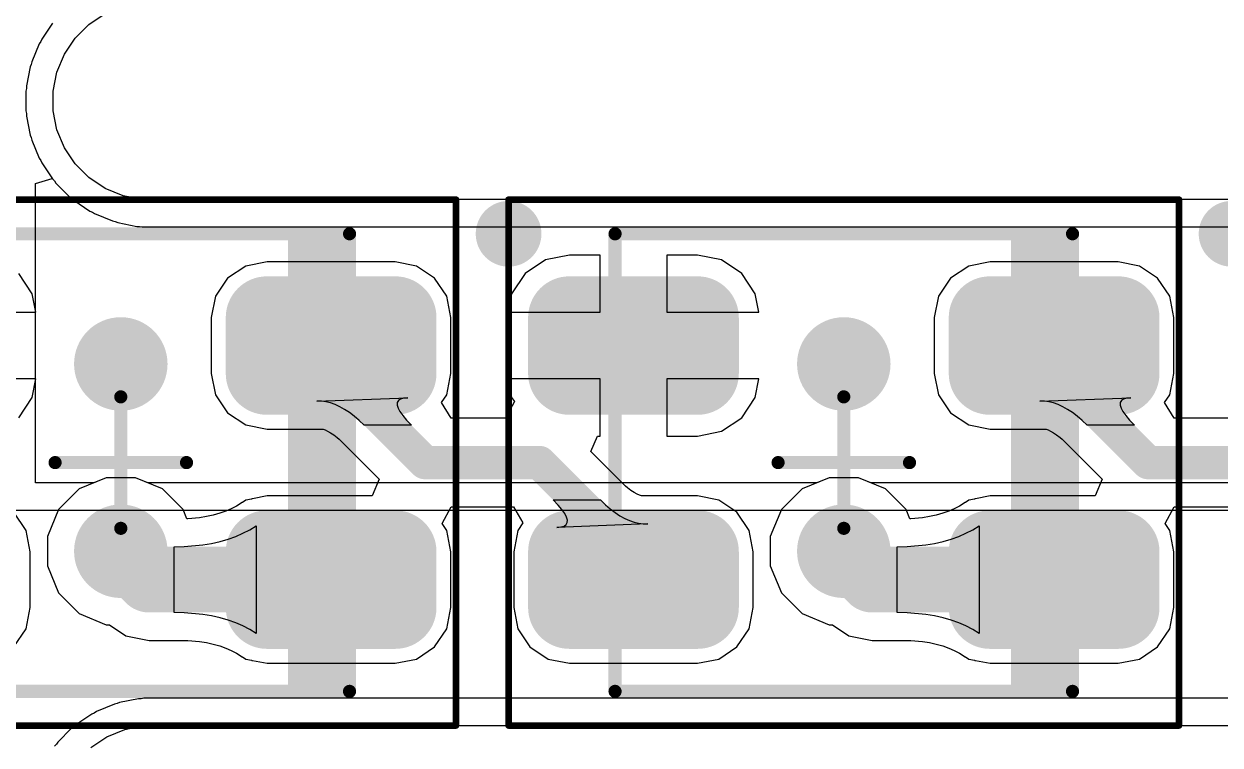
# Model space of a CAD drawing. Header units: millimetres. Extents: x 0 to 168, y 0 to 109.
# Drawn here: x 113.91 to 123.01, y 49.52 to 55.01 of the extents above; entities that cross this region are included whole.
import ezdxf

# ---------------------------------------------------------------- set-up
doc = ezdxf.new("R2010")
doc.units = ezdxf.units.MM
for name, color, linetype in [('BottomLayer', 5, 'Continuous'), ('Mechanical13', 56, 'Continuous'), ('Mechanical15', 56, 'Continuous'), ('MultiLayer', 9, 'Continuous'), ('TopLayer', 1, 'Continuous'), ('TopOverlay', 2, 'Continuous'), ('TopPaste', 8, 'Continuous'), ('TopSolder', 216, 'Continuous'), ('ViaHoleLayer', 16, 'Continuous')]:
    doc.layers.add(name, color=color, linetype=linetype)

# ---------------------------------------------------------------- blocks, each defined once
blk = doc.blocks.new('WS2812B_M____93')
at = {"layer": 'Mechanical13'}
blk.add_hatch(color=56, dxfattribs=at).paths.add_polyline_path([(-1.74, -1.74), (-1.2719, -1.74), (-1.2719, 1.74), (-1.74, 1.74)])
at = {"layer": 'TopLayer'}
h = blk.add_hatch(color=1, dxfattribs=at)
edge = h.paths.add_edge_path()
edge.add_arc((-2.0875, 0.6776), 0.2125, 180, 270)
edge.add_line((-2.0875, 0.4651), (-1.1125, 0.4651))
edge.add_arc((-1.1125, 0.6776), 0.2125, 270, 360)
edge.add_line((-0.9, 0.6776), (-0.9, 1.1026))
edge.add_arc((-1.1125, 1.1026), 0.2125, 0, 90)
edge.add_line((-1.1125, 1.3151), (-2.0875, 1.3151))
edge.add_arc((-2.0875, 1.1026), 0.2125, 90, 180)
edge.add_line((-2.3, 1.1026), (-2.3, 0.6776))
h = blk.add_hatch(color=1, dxfattribs=at)
edge = h.paths.add_edge_path()
edge.add_arc((1.1125, 0.6775), 0.2125, 180, 270)
edge.add_line((1.1125, 0.465), (2.0875, 0.465))
edge.add_arc((2.0875, 0.6775), 0.2125, 270, 360)
edge.add_line((2.3, 0.6775), (2.3, 1.1025))
edge.add_arc((2.0875, 1.1025), 0.2125, 0, 90)
edge.add_line((2.0875, 1.315), (1.1125, 1.315))
edge.add_arc((1.1125, 1.1025), 0.2125, 90, 180)
edge.add_line((0.9, 1.1025), (0.9, 0.6775))
h = blk.add_hatch(color=1, dxfattribs=at)
edge = h.paths.add_edge_path()
edge.add_arc((-2.0875, -1.1025), 0.2125, 180, 270)
edge.add_line((-2.0875, -1.315), (-1.1125, -1.315))
edge.add_arc((-1.1125, -1.1025), 0.2125, 270, 360)
edge.add_line((-0.9, -1.1025), (-0.9, -0.6775))
edge.add_arc((-1.1125, -0.6775), 0.2125, 0, 90)
edge.add_line((-1.1125, -0.465), (-2.0875, -0.465))
edge.add_arc((-2.0875, -0.6775), 0.2125, 90, 180)
edge.add_line((-2.3, -0.6775), (-2.3, -1.1025))
h = blk.add_hatch(color=1, dxfattribs=at)
edge = h.paths.add_edge_path()
edge.add_arc((1.1125, -1.1025), 0.2125, 180, 270)
edge.add_line((1.1125, -1.315), (2.0875, -1.315))
edge.add_arc((2.0875, -1.1025), 0.2125, 270, 360)
edge.add_line((2.3, -1.1025), (2.3, -0.6775))
edge.add_arc((2.0875, -0.6775), 0.2125, 0, 90)
edge.add_line((2.0875, -0.465), (1.1125, -0.465))
edge.add_arc((1.1125, -0.6775), 0.2125, 90, 180)
edge.add_line((0.9, -0.6775), (0.9, -1.1025))
at = {"layer": 'TopPaste'}
h = blk.add_hatch(color=8, dxfattribs=at)
edge = h.paths.add_edge_path()
edge.add_arc((-2.0875, 0.6776), 0.2125, 180, 270)
edge.add_line((-2.0875, 0.4651), (-1.1125, 0.4651))
edge.add_arc((-1.1125, 0.6776), 0.2125, 270, 360)
edge.add_line((-0.9, 0.6776), (-0.9, 1.1026))
edge.add_arc((-1.1125, 1.1026), 0.2125, 0, 90)
edge.add_line((-1.1125, 1.3151), (-2.0875, 1.3151))
edge.add_arc((-2.0875, 1.1026), 0.2125, 90, 180)
edge.add_line((-2.3, 1.1026), (-2.3, 0.6776))
h = blk.add_hatch(color=8, dxfattribs=at)
edge = h.paths.add_edge_path()
edge.add_arc((1.1125, 0.6775), 0.2125, 180, 270)
edge.add_line((1.1125, 0.465), (2.0875, 0.465))
edge.add_arc((2.0875, 0.6775), 0.2125, 270, 360)
edge.add_line((2.3, 0.6775), (2.3, 1.1025))
edge.add_arc((2.0875, 1.1025), 0.2125, 0, 90)
edge.add_line((2.0875, 1.315), (1.1125, 1.315))
edge.add_arc((1.1125, 1.1025), 0.2125, 90, 180)
edge.add_line((0.9, 1.1025), (0.9, 0.6775))
h = blk.add_hatch(color=8, dxfattribs=at)
edge = h.paths.add_edge_path()
edge.add_arc((-2.0875, -1.1025), 0.2125, 180, 270)
edge.add_line((-2.0875, -1.315), (-1.1125, -1.315))
edge.add_arc((-1.1125, -1.1025), 0.2125, 270, 360)
edge.add_line((-0.9, -1.1025), (-0.9, -0.6775))
edge.add_arc((-1.1125, -0.6775), 0.2125, 0, 90)
edge.add_line((-1.1125, -0.465), (-2.0875, -0.465))
edge.add_arc((-2.0875, -0.6775), 0.2125, 90, 180)
edge.add_line((-2.3, -0.6775), (-2.3, -1.1025))
h = blk.add_hatch(color=8, dxfattribs=at)
edge = h.paths.add_edge_path()
edge.add_arc((1.1125, -1.1025), 0.2125, 180, 270)
edge.add_line((1.1125, -1.315), (2.0875, -1.315))
edge.add_arc((2.0875, -1.1025), 0.2125, 270, 360)
edge.add_line((2.3, -1.1025), (2.3, -0.6775))
edge.add_arc((2.0875, -0.6775), 0.2125, 0, 90)
edge.add_line((2.0875, -0.465), (1.1125, -0.465))
edge.add_arc((1.1125, -0.6775), 0.2125, 90, 180)
edge.add_line((0.9, -0.6775), (0.9, -1.1025))
at = {"layer": 'TopSolder'}
h = blk.add_hatch(color=216, dxfattribs=at)
edge = h.paths.add_edge_path()
edge.add_arc((-2.0875, 0.6776), 0.3141, 180, 270)
edge.add_line((-2.0875, 0.3635), (-1.1125, 0.3635))
edge.add_arc((-1.1125, 0.6776), 0.3141, 270, 360)
edge.add_line((-0.7984, 0.6776), (-0.7984, 1.1026))
edge.add_arc((-1.1125, 1.1026), 0.3141, 0, 90)
edge.add_line((-1.1125, 1.4167), (-2.0875, 1.4167))
edge.add_arc((-2.0875, 1.1026), 0.3141, 90, 180)
edge.add_line((-2.4016, 1.1026), (-2.4016, 0.6776))
h = blk.add_hatch(color=216, dxfattribs=at)
edge = h.paths.add_edge_path()
edge.add_arc((1.1125, 0.6775), 0.3141, 180, 270)
edge.add_line((1.1125, 0.3634), (2.0875, 0.3634))
edge.add_arc((2.0875, 0.6775), 0.3141, 270, 360)
edge.add_line((2.4016, 0.6775), (2.4016, 1.1025))
edge.add_arc((2.0875, 1.1025), 0.3141, 0, 90)
edge.add_line((2.0875, 1.4166), (1.1125, 1.4166))
edge.add_arc((1.1125, 1.1025), 0.3141, 90, 180)
edge.add_line((0.7984, 1.1025), (0.7984, 0.6775))
h = blk.add_hatch(color=216, dxfattribs=at)
edge = h.paths.add_edge_path()
edge.add_arc((-2.0875, -1.1025), 0.3141, 180, 270)
edge.add_line((-2.0875, -1.4166), (-1.1125, -1.4166))
edge.add_arc((-1.1125, -1.1025), 0.3141, 270, 360)
edge.add_line((-0.7984, -1.1025), (-0.7984, -0.6775))
edge.add_arc((-1.1125, -0.6775), 0.3141, 0, 90)
edge.add_line((-1.1125, -0.3634), (-2.0875, -0.3634))
edge.add_arc((-2.0875, -0.6775), 0.3141, 90, 180)
edge.add_line((-2.4016, -0.6775), (-2.4016, -1.1025))
h = blk.add_hatch(color=216, dxfattribs=at)
edge = h.paths.add_edge_path()
edge.add_arc((1.1125, -1.1025), 0.3141, 180, 270)
edge.add_line((1.1125, -1.4166), (2.0875, -1.4166))
edge.add_arc((2.0875, -1.1025), 0.3141, 270, 360)
edge.add_line((2.4016, -1.1025), (2.4016, -0.6775))
edge.add_arc((2.0875, -0.6775), 0.3141, 0, 90)
edge.add_line((2.0875, -0.3634), (1.1125, -0.3634))
edge.add_arc((1.1125, -0.6775), 0.3141, 90, 180)
edge.add_line((0.7984, -0.6775), (0.7984, -1.1025))
at = {"layer": 'Mechanical13', "const_width": 0.1}
for points in [[(-1.74, 1.74), (-1.74, -1.74)], [(1.74, 1.74), (-1.74, 1.74)], [(1.74, 1.74), (1.74, -1.74)], [(1.74, -1.74), (-1.74, -1.74)]]:
    blk.add_lwpolyline(points, dxfattribs=at)
at = {"layer": 'Mechanical13', "const_width": 0.05}
for points in [[(-1.765, 1.74, 1), (-1.715, 1.74, 1)], [(-1.765, 1.74, 1), (-1.715, 1.74, 1)], [(1.715, 1.74, 1), (1.765, 1.74, 1)], [(1.715, 1.74, 1), (1.765, 1.74, 1)], [(-1.765, -1.74, 1), (-1.715, -1.74, 1)], [(-1.765, -1.74, 1), (-1.715, -1.74, 1)], [(1.715, -1.74, 1), (1.765, -1.74, 1)], [(1.715, -1.74, 1), (1.765, -1.74, 1)]]:
    blk.add_lwpolyline(points, format="xyb", close=True, dxfattribs=at)
at = {"layer": 'Mechanical15'}
for points, const_width in [([(-2.55, 2), (-2.55, -2)], 0.05), ([(2.55, 2), (-2.55, 2)], 0.05), ([(2.55, 2), (2.55, -2)], 0.05), ([(0, 0.5), (0, -0.5)], 0.1), ([(0.5, 0), (-0.5, 0)], 0.1), ([(2.55, -2), (-2.55, -2)], 0.05)]:
    blk.add_lwpolyline(points, dxfattribs=dict(at, const_width=const_width))
for points, const_width in [([(-2.5625, 2, 1), (-2.5375, 2, 1)], 0.025), ([(-2.5625, 2, 1), (-2.5375, 2, 1)], 0.025), ([(2.5375, 2, 1), (2.5625, 2, 1)], 0.025), ([(2.5375, 2, 1), (2.5625, 2, 1)], 0.025), ([(-0.025, 0.5, 1), (0.025, 0.5, 1)], 0.05), ([(-0.525, 0, 1), (-0.475, 0, 1)], 0.05), ([(0.475, 0, 1), (0.525, 0, 1)], 0.05), ([(-0.025, -0.5, 1), (0.025, -0.5, 1)], 0.05), ([(-2.5625, -2, 1), (-2.5375, -2, 1)], 0.025), ([(-2.5625, -2, 1), (-2.5375, -2, 1)], 0.025), ([(2.5375, -2, 1), (2.5625, -2, 1)], 0.025), ([(2.5375, -2, 1), (2.5625, -2, 1)], 0.025)]:
    blk.add_lwpolyline(points, format="xyb", close=True, dxfattribs=dict(at, const_width=const_width))
at = {"layer": 'TopOverlay'}
for points, const_width in [([(2.675, -1.74, 1), (2.425, -1.74, 1)], 0.25), ([(2.3625, -1.74, 1), (2.4875, -1.74, 1)], 0.125), ([(2.6125, -1.74, 1), (2.7375, -1.74, 1)], 0.125)]:
    blk.add_lwpolyline(points, format="xyb", close=True, dxfattribs=dict(at, const_width=const_width))
blk = doc.blocks.new('WS2812B_M____99')
at = {"layer": 'Mechanical13'}
blk.add_hatch(color=56, dxfattribs=at).paths.add_polyline_path([(-1.74, -1.74), (-1.2719, -1.74), (-1.2719, 1.74), (-1.74, 1.74)])
at = {"layer": 'TopLayer'}
h = blk.add_hatch(color=1, dxfattribs=at)
edge = h.paths.add_edge_path()
edge.add_arc((-2.0875, 0.6776), 0.2125, 180, 270)
edge.add_line((-2.0875, 0.4651), (-1.1125, 0.4651))
edge.add_arc((-1.1125, 0.6776), 0.2125, 270, 360)
edge.add_line((-0.9, 0.6776), (-0.9, 1.1026))
edge.add_arc((-1.1125, 1.1026), 0.2125, 0, 90)
edge.add_line((-1.1125, 1.3151), (-2.0875, 1.3151))
edge.add_arc((-2.0875, 1.1026), 0.2125, 90, 180)
edge.add_line((-2.3, 1.1026), (-2.3, 0.6776))
h = blk.add_hatch(color=1, dxfattribs=at)
edge = h.paths.add_edge_path()
edge.add_arc((1.1125, 0.6775), 0.2125, 180, 270)
edge.add_line((1.1125, 0.465), (2.0875, 0.465))
edge.add_arc((2.0875, 0.6775), 0.2125, 270, 360)
edge.add_line((2.3, 0.6775), (2.3, 1.1025))
edge.add_arc((2.0875, 1.1025), 0.2125, 0, 90)
edge.add_line((2.0875, 1.315), (1.1125, 1.315))
edge.add_arc((1.1125, 1.1025), 0.2125, 90, 180)
edge.add_line((0.9, 1.1025), (0.9, 0.6775))
h = blk.add_hatch(color=1, dxfattribs=at)
edge = h.paths.add_edge_path()
edge.add_arc((-2.0875, -1.1025), 0.2125, 180, 270)
edge.add_line((-2.0875, -1.315), (-1.1125, -1.315))
edge.add_arc((-1.1125, -1.1025), 0.2125, 270, 360)
edge.add_line((-0.9, -1.1025), (-0.9, -0.6775))
edge.add_arc((-1.1125, -0.6775), 0.2125, 0, 90)
edge.add_line((-1.1125, -0.465), (-2.0875, -0.465))
edge.add_arc((-2.0875, -0.6775), 0.2125, 90, 180)
edge.add_line((-2.3, -0.6775), (-2.3, -1.1025))
h = blk.add_hatch(color=1, dxfattribs=at)
edge = h.paths.add_edge_path()
edge.add_arc((1.1125, -1.1025), 0.2125, 180, 270)
edge.add_line((1.1125, -1.315), (2.0875, -1.315))
edge.add_arc((2.0875, -1.1025), 0.2125, 270, 360)
edge.add_line((2.3, -1.1025), (2.3, -0.6775))
edge.add_arc((2.0875, -0.6775), 0.2125, 0, 90)
edge.add_line((2.0875, -0.465), (1.1125, -0.465))
edge.add_arc((1.1125, -0.6775), 0.2125, 90, 180)
edge.add_line((0.9, -0.6775), (0.9, -1.1025))
at = {"layer": 'TopPaste'}
h = blk.add_hatch(color=8, dxfattribs=at)
edge = h.paths.add_edge_path()
edge.add_arc((-2.0875, 0.6776), 0.2125, 180, 270)
edge.add_line((-2.0875, 0.4651), (-1.1125, 0.4651))
edge.add_arc((-1.1125, 0.6776), 0.2125, 270, 360)
edge.add_line((-0.9, 0.6776), (-0.9, 1.1026))
edge.add_arc((-1.1125, 1.1026), 0.2125, 0, 90)
edge.add_line((-1.1125, 1.3151), (-2.0875, 1.3151))
edge.add_arc((-2.0875, 1.1026), 0.2125, 90, 180)
edge.add_line((-2.3, 1.1026), (-2.3, 0.6776))
h = blk.add_hatch(color=8, dxfattribs=at)
edge = h.paths.add_edge_path()
edge.add_arc((1.1125, 0.6775), 0.2125, 180, 270)
edge.add_line((1.1125, 0.465), (2.0875, 0.465))
edge.add_arc((2.0875, 0.6775), 0.2125, 270, 360)
edge.add_line((2.3, 0.6775), (2.3, 1.1025))
edge.add_arc((2.0875, 1.1025), 0.2125, 0, 90)
edge.add_line((2.0875, 1.315), (1.1125, 1.315))
edge.add_arc((1.1125, 1.1025), 0.2125, 90, 180)
edge.add_line((0.9, 1.1025), (0.9, 0.6775))
h = blk.add_hatch(color=8, dxfattribs=at)
edge = h.paths.add_edge_path()
edge.add_arc((-2.0875, -1.1025), 0.2125, 180, 270)
edge.add_line((-2.0875, -1.315), (-1.1125, -1.315))
edge.add_arc((-1.1125, -1.1025), 0.2125, 270, 360)
edge.add_line((-0.9, -1.1025), (-0.9, -0.6775))
edge.add_arc((-1.1125, -0.6775), 0.2125, 0, 90)
edge.add_line((-1.1125, -0.465), (-2.0875, -0.465))
edge.add_arc((-2.0875, -0.6775), 0.2125, 90, 180)
edge.add_line((-2.3, -0.6775), (-2.3, -1.1025))
h = blk.add_hatch(color=8, dxfattribs=at)
edge = h.paths.add_edge_path()
edge.add_arc((1.1125, -1.1025), 0.2125, 180, 270)
edge.add_line((1.1125, -1.315), (2.0875, -1.315))
edge.add_arc((2.0875, -1.1025), 0.2125, 270, 360)
edge.add_line((2.3, -1.1025), (2.3, -0.6775))
edge.add_arc((2.0875, -0.6775), 0.2125, 0, 90)
edge.add_line((2.0875, -0.465), (1.1125, -0.465))
edge.add_arc((1.1125, -0.6775), 0.2125, 90, 180)
edge.add_line((0.9, -0.6775), (0.9, -1.1025))
at = {"layer": 'TopSolder'}
h = blk.add_hatch(color=216, dxfattribs=at)
edge = h.paths.add_edge_path()
edge.add_arc((-2.0875, 0.6776), 0.3141, 180, 270)
edge.add_line((-2.0875, 0.3635), (-1.1125, 0.3635))
edge.add_arc((-1.1125, 0.6776), 0.3141, 270, 360)
edge.add_line((-0.7984, 0.6776), (-0.7984, 1.1026))
edge.add_arc((-1.1125, 1.1026), 0.3141, 0, 90)
edge.add_line((-1.1125, 1.4167), (-2.0875, 1.4167))
edge.add_arc((-2.0875, 1.1026), 0.3141, 90, 180)
edge.add_line((-2.4016, 1.1026), (-2.4016, 0.6776))
h = blk.add_hatch(color=216, dxfattribs=at)
edge = h.paths.add_edge_path()
edge.add_arc((1.1125, 0.6775), 0.3141, 180, 270)
edge.add_line((1.1125, 0.3634), (2.0875, 0.3634))
edge.add_arc((2.0875, 0.6775), 0.3141, 270, 360)
edge.add_line((2.4016, 0.6775), (2.4016, 1.1025))
edge.add_arc((2.0875, 1.1025), 0.3141, 0, 90)
edge.add_line((2.0875, 1.4166), (1.1125, 1.4166))
edge.add_arc((1.1125, 1.1025), 0.3141, 90, 180)
edge.add_line((0.7984, 1.1025), (0.7984, 0.6775))
h = blk.add_hatch(color=216, dxfattribs=at)
edge = h.paths.add_edge_path()
edge.add_arc((-2.0875, -1.1025), 0.3141, 180, 270)
edge.add_line((-2.0875, -1.4166), (-1.1125, -1.4166))
edge.add_arc((-1.1125, -1.1025), 0.3141, 270, 360)
edge.add_line((-0.7984, -1.1025), (-0.7984, -0.6775))
edge.add_arc((-1.1125, -0.6775), 0.3141, 0, 90)
edge.add_line((-1.1125, -0.3634), (-2.0875, -0.3634))
edge.add_arc((-2.0875, -0.6775), 0.3141, 90, 180)
edge.add_line((-2.4016, -0.6775), (-2.4016, -1.1025))
h = blk.add_hatch(color=216, dxfattribs=at)
edge = h.paths.add_edge_path()
edge.add_arc((1.1125, -1.1025), 0.3141, 180, 270)
edge.add_line((1.1125, -1.4166), (2.0875, -1.4166))
edge.add_arc((2.0875, -1.1025), 0.3141, 270, 360)
edge.add_line((2.4016, -1.1025), (2.4016, -0.6775))
edge.add_arc((2.0875, -0.6775), 0.3141, 0, 90)
edge.add_line((2.0875, -0.3634), (1.1125, -0.3634))
edge.add_arc((1.1125, -0.6775), 0.3141, 90, 180)
edge.add_line((0.7984, -0.6775), (0.7984, -1.1025))
at = {"layer": 'Mechanical13', "const_width": 0.1}
for points in [[(-1.74, 1.74), (-1.74, -1.74)], [(1.74, 1.74), (-1.74, 1.74)], [(1.74, 1.74), (1.74, -1.74)], [(1.74, -1.74), (-1.74, -1.74)]]:
    blk.add_lwpolyline(points, dxfattribs=at)
at = {"layer": 'Mechanical13', "const_width": 0.05}
for points in [[(-1.765, 1.74, 1), (-1.715, 1.74, 1)], [(-1.765, 1.74, 1), (-1.715, 1.74, 1)], [(1.715, 1.74, 1), (1.765, 1.74, 1)], [(1.715, 1.74, 1), (1.765, 1.74, 1)], [(-1.765, -1.74, 1), (-1.715, -1.74, 1)], [(-1.765, -1.74, 1), (-1.715, -1.74, 1)], [(1.715, -1.74, 1), (1.765, -1.74, 1)], [(1.715, -1.74, 1), (1.765, -1.74, 1)]]:
    blk.add_lwpolyline(points, format="xyb", close=True, dxfattribs=at)
at = {"layer": 'Mechanical15'}
for points, const_width in [([(-2.55, 2), (-2.55, -2)], 0.05), ([(2.55, 2), (-2.55, 2)], 0.05), ([(2.55, 2), (2.55, -2)], 0.05), ([(0, 0.5), (0, -0.5)], 0.1), ([(0.5, 0), (-0.5, 0)], 0.1), ([(2.55, -2), (-2.55, -2)], 0.05)]:
    blk.add_lwpolyline(points, dxfattribs=dict(at, const_width=const_width))
for points, const_width in [([(-2.5625, 2, 1), (-2.5375, 2, 1)], 0.025), ([(-2.5625, 2, 1), (-2.5375, 2, 1)], 0.025), ([(2.5375, 2, 1), (2.5625, 2, 1)], 0.025), ([(2.5375, 2, 1), (2.5625, 2, 1)], 0.025), ([(-0.025, 0.5, 1), (0.025, 0.5, 1)], 0.05), ([(-0.525, 0, 1), (-0.475, 0, 1)], 0.05), ([(0.475, 0, 1), (0.525, 0, 1)], 0.05), ([(-0.025, -0.5, 1), (0.025, -0.5, 1)], 0.05), ([(-2.5625, -2, 1), (-2.5375, -2, 1)], 0.025), ([(-2.5625, -2, 1), (-2.5375, -2, 1)], 0.025), ([(2.5375, -2, 1), (2.5625, -2, 1)], 0.025), ([(2.5375, -2, 1), (2.5625, -2, 1)], 0.025)]:
    blk.add_lwpolyline(points, format="xyb", close=True, dxfattribs=dict(at, const_width=const_width))
at = {"layer": 'TopOverlay'}
for points, const_width in [([(2.675, -1.74, 1), (2.425, -1.74, 1)], 0.25), ([(2.3625, -1.74, 1), (2.4875, -1.74, 1)], 0.125), ([(2.6125, -1.74, 1), (2.7375, -1.74, 1)], 0.125)]:
    blk.add_lwpolyline(points, format="xyb", close=True, dxfattribs=dict(at, const_width=const_width))
blk = doc.blocks.new('WS2812B_M____105')
at = {"layer": 'Mechanical13'}
blk.add_hatch(color=56, dxfattribs=at).paths.add_polyline_path([(-1.74, -1.74), (-1.2719, -1.74), (-1.2719, 1.74), (-1.74, 1.74)])
at = {"layer": 'TopLayer'}
h = blk.add_hatch(color=1, dxfattribs=at)
edge = h.paths.add_edge_path()
edge.add_arc((-2.0875, 0.6776), 0.2125, 180, 270)
edge.add_line((-2.0875, 0.4651), (-1.1125, 0.4651))
edge.add_arc((-1.1125, 0.6776), 0.2125, 270, 360)
edge.add_line((-0.9, 0.6776), (-0.9, 1.1026))
edge.add_arc((-1.1125, 1.1026), 0.2125, 0, 90)
edge.add_line((-1.1125, 1.3151), (-2.0875, 1.3151))
edge.add_arc((-2.0875, 1.1026), 0.2125, 90, 180)
edge.add_line((-2.3, 1.1026), (-2.3, 0.6776))
h = blk.add_hatch(color=1, dxfattribs=at)
edge = h.paths.add_edge_path()
edge.add_arc((1.1125, 0.6775), 0.2125, 180, 270)
edge.add_line((1.1125, 0.465), (2.0875, 0.465))
edge.add_arc((2.0875, 0.6775), 0.2125, 270, 360)
edge.add_line((2.3, 0.6775), (2.3, 1.1025))
edge.add_arc((2.0875, 1.1025), 0.2125, 0, 90)
edge.add_line((2.0875, 1.315), (1.1125, 1.315))
edge.add_arc((1.1125, 1.1025), 0.2125, 90, 180)
edge.add_line((0.9, 1.1025), (0.9, 0.6775))
h = blk.add_hatch(color=1, dxfattribs=at)
edge = h.paths.add_edge_path()
edge.add_arc((-2.0875, -1.1025), 0.2125, 180, 270)
edge.add_line((-2.0875, -1.315), (-1.1125, -1.315))
edge.add_arc((-1.1125, -1.1025), 0.2125, 270, 360)
edge.add_line((-0.9, -1.1025), (-0.9, -0.6775))
edge.add_arc((-1.1125, -0.6775), 0.2125, 0, 90)
edge.add_line((-1.1125, -0.465), (-2.0875, -0.465))
edge.add_arc((-2.0875, -0.6775), 0.2125, 90, 180)
edge.add_line((-2.3, -0.6775), (-2.3, -1.1025))
h = blk.add_hatch(color=1, dxfattribs=at)
edge = h.paths.add_edge_path()
edge.add_arc((1.1125, -1.1025), 0.2125, 180, 270)
edge.add_line((1.1125, -1.315), (2.0875, -1.315))
edge.add_arc((2.0875, -1.1025), 0.2125, 270, 360)
edge.add_line((2.3, -1.1025), (2.3, -0.6775))
edge.add_arc((2.0875, -0.6775), 0.2125, 0, 90)
edge.add_line((2.0875, -0.465), (1.1125, -0.465))
edge.add_arc((1.1125, -0.6775), 0.2125, 90, 180)
edge.add_line((0.9, -0.6775), (0.9, -1.1025))
at = {"layer": 'TopPaste'}
h = blk.add_hatch(color=8, dxfattribs=at)
edge = h.paths.add_edge_path()
edge.add_arc((-2.0875, 0.6776), 0.2125, 180, 270)
edge.add_line((-2.0875, 0.4651), (-1.1125, 0.4651))
edge.add_arc((-1.1125, 0.6776), 0.2125, 270, 360)
edge.add_line((-0.9, 0.6776), (-0.9, 1.1026))
edge.add_arc((-1.1125, 1.1026), 0.2125, 0, 90)
edge.add_line((-1.1125, 1.3151), (-2.0875, 1.3151))
edge.add_arc((-2.0875, 1.1026), 0.2125, 90, 180)
edge.add_line((-2.3, 1.1026), (-2.3, 0.6776))
h = blk.add_hatch(color=8, dxfattribs=at)
edge = h.paths.add_edge_path()
edge.add_arc((1.1125, 0.6775), 0.2125, 180, 270)
edge.add_line((1.1125, 0.465), (2.0875, 0.465))
edge.add_arc((2.0875, 0.6775), 0.2125, 270, 360)
edge.add_line((2.3, 0.6775), (2.3, 1.1025))
edge.add_arc((2.0875, 1.1025), 0.2125, 0, 90)
edge.add_line((2.0875, 1.315), (1.1125, 1.315))
edge.add_arc((1.1125, 1.1025), 0.2125, 90, 180)
edge.add_line((0.9, 1.1025), (0.9, 0.6775))
h = blk.add_hatch(color=8, dxfattribs=at)
edge = h.paths.add_edge_path()
edge.add_arc((-2.0875, -1.1025), 0.2125, 180, 270)
edge.add_line((-2.0875, -1.315), (-1.1125, -1.315))
edge.add_arc((-1.1125, -1.1025), 0.2125, 270, 360)
edge.add_line((-0.9, -1.1025), (-0.9, -0.6775))
edge.add_arc((-1.1125, -0.6775), 0.2125, 0, 90)
edge.add_line((-1.1125, -0.465), (-2.0875, -0.465))
edge.add_arc((-2.0875, -0.6775), 0.2125, 90, 180)
edge.add_line((-2.3, -0.6775), (-2.3, -1.1025))
h = blk.add_hatch(color=8, dxfattribs=at)
edge = h.paths.add_edge_path()
edge.add_arc((1.1125, -1.1025), 0.2125, 180, 270)
edge.add_line((1.1125, -1.315), (2.0875, -1.315))
edge.add_arc((2.0875, -1.1025), 0.2125, 270, 360)
edge.add_line((2.3, -1.1025), (2.3, -0.6775))
edge.add_arc((2.0875, -0.6775), 0.2125, 0, 90)
edge.add_line((2.0875, -0.465), (1.1125, -0.465))
edge.add_arc((1.1125, -0.6775), 0.2125, 90, 180)
edge.add_line((0.9, -0.6775), (0.9, -1.1025))
at = {"layer": 'TopSolder'}
h = blk.add_hatch(color=216, dxfattribs=at)
edge = h.paths.add_edge_path()
edge.add_arc((-2.0875, 0.6776), 0.3141, 180, 270)
edge.add_line((-2.0875, 0.3635), (-1.1125, 0.3635))
edge.add_arc((-1.1125, 0.6776), 0.3141, 270, 360)
edge.add_line((-0.7984, 0.6776), (-0.7984, 1.1026))
edge.add_arc((-1.1125, 1.1026), 0.3141, 0, 90)
edge.add_line((-1.1125, 1.4167), (-2.0875, 1.4167))
edge.add_arc((-2.0875, 1.1026), 0.3141, 90, 180)
edge.add_line((-2.4016, 1.1026), (-2.4016, 0.6776))
h = blk.add_hatch(color=216, dxfattribs=at)
edge = h.paths.add_edge_path()
edge.add_arc((1.1125, 0.6775), 0.3141, 180, 270)
edge.add_line((1.1125, 0.3634), (2.0875, 0.3634))
edge.add_arc((2.0875, 0.6775), 0.3141, 270, 360)
edge.add_line((2.4016, 0.6775), (2.4016, 1.1025))
edge.add_arc((2.0875, 1.1025), 0.3141, 0, 90)
edge.add_line((2.0875, 1.4166), (1.1125, 1.4166))
edge.add_arc((1.1125, 1.1025), 0.3141, 90, 180)
edge.add_line((0.7984, 1.1025), (0.7984, 0.6775))
h = blk.add_hatch(color=216, dxfattribs=at)
edge = h.paths.add_edge_path()
edge.add_arc((-2.0875, -1.1025), 0.3141, 180, 270)
edge.add_line((-2.0875, -1.4166), (-1.1125, -1.4166))
edge.add_arc((-1.1125, -1.1025), 0.3141, 270, 360)
edge.add_line((-0.7984, -1.1025), (-0.7984, -0.6775))
edge.add_arc((-1.1125, -0.6775), 0.3141, 0, 90)
edge.add_line((-1.1125, -0.3634), (-2.0875, -0.3634))
edge.add_arc((-2.0875, -0.6775), 0.3141, 90, 180)
edge.add_line((-2.4016, -0.6775), (-2.4016, -1.1025))
h = blk.add_hatch(color=216, dxfattribs=at)
edge = h.paths.add_edge_path()
edge.add_arc((1.1125, -1.1025), 0.3141, 180, 270)
edge.add_line((1.1125, -1.4166), (2.0875, -1.4166))
edge.add_arc((2.0875, -1.1025), 0.3141, 270, 360)
edge.add_line((2.4016, -1.1025), (2.4016, -0.6775))
edge.add_arc((2.0875, -0.6775), 0.3141, 0, 90)
edge.add_line((2.0875, -0.3634), (1.1125, -0.3634))
edge.add_arc((1.1125, -0.6775), 0.3141, 90, 180)
edge.add_line((0.7984, -0.6775), (0.7984, -1.1025))
at = {"layer": 'Mechanical13', "const_width": 0.1}
for points in [[(-1.74, 1.74), (-1.74, -1.74)], [(1.74, 1.74), (-1.74, 1.74)], [(1.74, 1.74), (1.74, -1.74)], [(1.74, -1.74), (-1.74, -1.74)]]:
    blk.add_lwpolyline(points, dxfattribs=at)
at = {"layer": 'Mechanical13', "const_width": 0.05}
for points in [[(-1.765, 1.74, 1), (-1.715, 1.74, 1)], [(-1.765, 1.74, 1), (-1.715, 1.74, 1)], [(1.715, 1.74, 1), (1.765, 1.74, 1)], [(1.715, 1.74, 1), (1.765, 1.74, 1)], [(-1.765, -1.74, 1), (-1.715, -1.74, 1)], [(-1.765, -1.74, 1), (-1.715, -1.74, 1)], [(1.715, -1.74, 1), (1.765, -1.74, 1)], [(1.715, -1.74, 1), (1.765, -1.74, 1)]]:
    blk.add_lwpolyline(points, format="xyb", close=True, dxfattribs=at)
at = {"layer": 'Mechanical15'}
for points, const_width in [([(-2.55, 2), (-2.55, -2)], 0.05), ([(2.55, 2), (-2.55, 2)], 0.05), ([(2.55, 2), (2.55, -2)], 0.05), ([(0, 0.5), (0, -0.5)], 0.1), ([(0.5, 0), (-0.5, 0)], 0.1), ([(2.55, -2), (-2.55, -2)], 0.05)]:
    blk.add_lwpolyline(points, dxfattribs=dict(at, const_width=const_width))
for points, const_width in [([(-2.5625, 2, 1), (-2.5375, 2, 1)], 0.025), ([(-2.5625, 2, 1), (-2.5375, 2, 1)], 0.025), ([(2.5375, 2, 1), (2.5625, 2, 1)], 0.025), ([(2.5375, 2, 1), (2.5625, 2, 1)], 0.025), ([(-0.025, 0.5, 1), (0.025, 0.5, 1)], 0.05), ([(-0.525, 0, 1), (-0.475, 0, 1)], 0.05), ([(0.475, 0, 1), (0.525, 0, 1)], 0.05), ([(-0.025, -0.5, 1), (0.025, -0.5, 1)], 0.05), ([(-2.5625, -2, 1), (-2.5375, -2, 1)], 0.025), ([(-2.5625, -2, 1), (-2.5375, -2, 1)], 0.025), ([(2.5375, -2, 1), (2.5625, -2, 1)], 0.025), ([(2.5375, -2, 1), (2.5625, -2, 1)], 0.025)]:
    blk.add_lwpolyline(points, format="xyb", close=True, dxfattribs=dict(at, const_width=const_width))
at = {"layer": 'TopOverlay'}
for points, const_width in [([(2.675, -1.74, 1), (2.425, -1.74, 1)], 0.25), ([(2.3625, -1.74, 1), (2.4875, -1.74, 1)], 0.125), ([(2.6125, -1.74, 1), (2.7375, -1.74, 1)], 0.125)]:
    blk.add_lwpolyline(points, format="xyb", close=True, dxfattribs=dict(at, const_width=const_width))

msp = doc.modelspace()

# ---------------------------------------------------------------- hatches: boundary and pattern name
at = {"layer": 'BottomLayer'}
h = msp.add_hatch(color=5, dxfattribs=at)
edge = h.paths.add_edge_path()
edge.add_arc((114.649, 52.42), 0.3556, 0, 360)
h = msp.add_hatch(color=5, dxfattribs=at)
edge = h.paths.add_edge_path()
edge.add_arc((120.149, 52.42), 0.3556, 0, 360)
h = msp.add_hatch(color=5, dxfattribs=at)
edge = h.paths.add_edge_path()
edge.add_arc((114.649, 50.9958), 0.3556, 0, 360)
h = msp.add_hatch(color=5, dxfattribs=at)
edge = h.paths.add_edge_path()
edge.add_arc((120.149, 50.9958), 0.3556, 0, 360)
at = {"layer": 'TopLayer'}
h = msp.add_hatch(color=1, dxfattribs=at)
edge = h.paths.add_edge_path()
edge.add_arc((114.649, 52.42), 0.3556, 0, 360)
h = msp.add_hatch(color=1, dxfattribs=at)
edge = h.paths.add_edge_path()
edge.add_arc((120.149, 52.42), 0.3556, 0, 360)
h = msp.add_hatch(color=1, dxfattribs=at)
edge = h.paths.add_edge_path()
edge.add_arc((114.649, 50.9958), 0.3556, 0, 360)
h = msp.add_hatch(color=1, dxfattribs=at)
edge = h.paths.add_edge_path()
edge.add_arc((120.149, 50.9958), 0.3556, 0, 360)
at = {"layer": 'ViaHoleLayer'}
h = msp.add_hatch(color=16, dxfattribs=at)
edge = h.paths.add_edge_path()
edge.add_arc((114.649, 52.42), 0.2, 0, 360)
h = msp.add_hatch(color=16, dxfattribs=at)
edge = h.paths.add_edge_path()
edge.add_arc((120.149, 52.42), 0.2, 0, 360)
h = msp.add_hatch(color=16, dxfattribs=at)
edge = h.paths.add_edge_path()
edge.add_arc((114.649, 50.9958), 0.2, 0, 360)
h = msp.add_hatch(color=16, dxfattribs=at)
edge = h.paths.add_edge_path()
edge.add_arc((120.149, 50.9958), 0.2, 0, 360)

# ---------------------------------------------------------------- linework, layer by layer
at = {"layer": 'BottomLayer'}
for p, q in [((114.0005, 53.7917), (114.1275, 53.8302)), ((114.0005, 51.5152), (114.0005, 53.7917)), ((114.1275, 53.8302), (114.1298, 53.8268)), ((114.1298, 53.8268), (114.1442, 53.8124)), ((114.1442, 53.8124), (114.1556, 53.7954)), ((114.1556, 53.7954), (114.26, 53.6909)), ((114.26, 53.6909), (114.277, 53.6796)), ((114.277, 53.6796), (114.2914, 53.6652)), ((114.2914, 53.6652), (114.4143, 53.5831)), ((114.4143, 53.5831), (114.4331, 53.5753)), ((114.4331, 53.5753), (114.4501, 53.5639)), ((114.4501, 53.5639), (114.5866, 53.5074)), ((114.5866, 53.5074), (114.6066, 53.5034)), ((114.6066, 53.5034), (114.6254, 53.4956)), ((114.6254, 53.4956), (114.7703, 53.4668)), ((114.7703, 53.4668), (114.7907, 53.4668)), ((114.7907, 53.4668), (114.8108, 53.4628)), ((114.8108, 53.4628), (146.4585, 53.4628)), ((114.4428, 51.5152), (114.0005, 51.5152)), ((114.5379, 51.5546), (114.4428, 51.5152)), ((114.7602, 51.5546), (114.5379, 51.5546)), ((114.8553, 51.5152), (114.7602, 51.5546)), ((119.9428, 51.5152), (114.8553, 51.5152)), ((120.0379, 51.5546), (119.9428, 51.5152)), ((120.2602, 51.5546), (120.0379, 51.5546)), ((120.3553, 51.5152), (120.2602, 51.5546)), ((125.4428, 51.5152), (120.3553, 51.5152)), ((112.522, 51.308), (149.352, 51.308)), ((114.7847, 49.8732), (114.6399, 49.8444)), ((114.8052, 49.8732), (114.7847, 49.8732)), ((114.8252, 49.8772), (114.8052, 49.8732)), ((146.4729, 49.8772), (114.8252, 49.8772)), ((114.4645, 49.776), (114.4475, 49.7647)), ((114.601, 49.8326), (114.4645, 49.776)), ((114.621, 49.8366), (114.601, 49.8326)), ((114.6399, 49.8444), (114.621, 49.8366)), ((114.4287, 49.7569), (114.3058, 49.6748)), ((114.4475, 49.7647), (114.4287, 49.7569)), ((114.2744, 49.649), (114.17, 49.5446)), ((114.2914, 49.6604), (114.2744, 49.649)), ((114.3058, 49.6748), (114.2914, 49.6604)), ((114.1586, 49.5276), (114.1442, 49.5132)), ((114.17, 49.5446), (114.1586, 49.5276))]:
    msp.add_line(p, q, dxfattribs=at)
at = {"layer": 'MultiLayer'}
for p, q in [((114.4065, 55.0025), (114.5294, 55.0846)), ((114.3021, 54.8981), (114.4065, 55.0025)), ((114.22, 54.7752), (114.3021, 54.8981)), ((114.1634, 54.6387), (114.22, 54.7752)), ((114.1346, 54.4939), (114.1634, 54.6387)), ((114.1346, 54.42), (114.1346, 54.4939)), ((114.1346, 54.42), (114.1346, 54.42)), ((114.1346, 54.3461), (114.1346, 54.42)), ((114.1634, 54.2012), (114.1346, 54.3461)), ((114.22, 54.0647), (114.1634, 54.2012)), ((114.3021, 53.9419), (114.22, 54.0647)), ((114.4065, 53.8374), (114.3021, 53.9419)), ((114.5294, 53.7553), (114.4065, 53.8374)), ((114.6659, 53.6988), (114.5294, 53.7553)), ((114.8108, 53.67), (114.6659, 53.6988)), ((114.8846, 53.67), (114.8108, 53.67)), ((146.3846, 53.67), (114.8846, 53.67)), ((114.5438, 49.5846), (114.6803, 49.6412)), ((114.6803, 49.6412), (114.8252, 49.67)), ((114.8252, 49.67), (114.899, 49.67)), ((114.899, 49.67), (114.899, 49.67)), ((114.899, 49.67), (146.399, 49.67)), ((114.4209, 49.5026), (114.5438, 49.5846))]:
    msp.add_line(p, q, dxfattribs=at)
at = {"layer": 'TopLayer'}
for p, q in [((114.1298, 55.0132), (114.0477, 54.8903)), ((114.0399, 54.8715), (114.0286, 54.8545)), ((114.0477, 54.8903), (114.0399, 54.8715)), ((114.0286, 54.8545), (113.972, 54.718)), ((113.9681, 54.698), (113.9602, 54.6792)), ((113.972, 54.718), (113.9681, 54.698)), ((113.9602, 54.6792), (113.9314, 54.5343)), ((113.9314, 54.5139), (113.9274, 54.4939)), ((113.9314, 54.5343), (113.9314, 54.5139)), ((113.9274, 54.4939), (113.9274, 54.3461)), ((113.9274, 54.3461), (113.9314, 54.3261)), ((113.9314, 54.3261), (113.9314, 54.3057)), ((113.9314, 54.3057), (113.9602, 54.1608)), ((113.9602, 54.1608), (113.9681, 54.1419)), ((113.9681, 54.1419), (113.972, 54.1219)), ((113.972, 54.1219), (114.0286, 53.9854)), ((114.0286, 53.9854), (114.0399, 53.9685)), ((114.0399, 53.9685), (114.0477, 53.9496)), ((114.0477, 53.9496), (114.1298, 53.8268)), ((114.1298, 53.8268), (114.1442, 53.8124)), ((114.1442, 53.8124), (114.1556, 53.7954)), ((114.1556, 53.7954), (114.26, 53.6909)), ((114.26, 53.6909), (114.277, 53.6796)), ((114.277, 53.6796), (114.2914, 53.6652)), ((114.2914, 53.6652), (114.4143, 53.5831)), ((114.4143, 53.5831), (114.4331, 53.5753)), ((114.4331, 53.5753), (114.4501, 53.5639)), ((114.4501, 53.5639), (114.5866, 53.5074)), ((114.5866, 53.5074), (114.6066, 53.5034)), ((114.6066, 53.5034), (114.6254, 53.4956)), ((114.6254, 53.4956), (114.7703, 53.4668)), ((114.7703, 53.4668), (114.7907, 53.4668)), ((114.7907, 53.4668), (114.8108, 53.4628)), ((114.8108, 53.4628), (146.4585, 53.4628)), ((118.0615, 53.2481), (117.8795, 53.2119)), ((118.295, 53.2481), (118.0615, 53.2481)), ((118.295, 52.814), (118.295, 53.2481)), ((119.0365, 53.2481), (118.803, 53.2481)), ((118.803, 53.2481), (118.803, 52.814)), ((119.2186, 53.2119), (119.0365, 53.2481)), ((115.5993, 53.1641), (115.4618, 53.0722)), ((115.7615, 53.1963), (115.5993, 53.1641)), ((116.7365, 53.1963), (115.7615, 53.1963)), ((116.8987, 53.1641), (116.7365, 53.1963)), ((117.0362, 53.0722), (116.8987, 53.1641)), ((117.8795, 53.2119), (117.7252, 53.1088)), ((119.3729, 53.1088), (119.2186, 53.2119)), ((121.0993, 53.1641), (120.9618, 53.0722)), ((121.2615, 53.1963), (121.0993, 53.1641)), ((122.2365, 53.1963), (121.2615, 53.1963)), ((122.3987, 53.1641), (122.2365, 53.1963)), ((122.5362, 53.0722), (122.3987, 53.1641)), ((113.976, 52.9545), (113.8729, 53.1088)), ((115.4618, 53.0722), (115.37, 52.9347)), ((117.1281, 52.9347), (117.0362, 53.0722)), ((117.7252, 53.1088), (117.6221, 52.9545)), ((119.476, 52.9545), (119.3729, 53.1088)), ((120.9618, 53.0722), (120.87, 52.9347)), ((122.6281, 52.9347), (122.5362, 53.0722)), ((114.0039, 52.814), (113.976, 52.9545)), ((115.37, 52.9347), (115.3377, 52.7725)), ((117.1604, 52.7725), (117.1281, 52.9347)), ((117.6221, 52.9545), (117.5942, 52.814)), ((119.5039, 52.814), (119.476, 52.9545)), ((120.87, 52.9347), (120.8377, 52.7725)), ((122.6604, 52.7725), (122.6281, 52.9347)), ((113.303, 52.814), (114.0039, 52.814)), ((117.5942, 52.814), (118.295, 52.814)), ((118.803, 52.814), (119.5039, 52.814)), ((115.3377, 52.7725), (115.3377, 52.3475)), ((117.1604, 52.3475), (117.1604, 52.7725)), ((120.8377, 52.7725), (120.8377, 52.3475)), ((122.6604, 52.3475), (122.6604, 52.7725)), ((115.3377, 52.3475), (115.37, 52.1853)), ((117.1281, 52.1853), (117.1604, 52.3475)), ((120.8377, 52.3475), (120.87, 52.1853)), ((122.6281, 52.1853), (122.6604, 52.3475)), ((114.0039, 52.306), (113.303, 52.306)), ((113.976, 52.1655), (114.0039, 52.306)), ((118.295, 52.306), (117.5942, 52.306)), ((117.5942, 52.306), (117.6221, 52.1655)), ((118.295, 51.8719), (118.295, 52.306)), ((119.5039, 52.306), (118.803, 52.306)), ((118.803, 52.306), (118.803, 51.8719)), ((119.476, 52.1655), (119.5039, 52.306)), ((113.8729, 52.0112), (113.976, 52.1655)), ((115.37, 52.1853), (115.4618, 52.0478)), ((116.1409, 52.137), (116.8314, 52.1627)), ((116.7609, 52.1412), (116.7524, 52.1262)), ((116.7769, 52.1523), (116.7609, 52.1412)), ((116.8004, 52.1594), (116.7769, 52.1523)), ((116.8314, 52.1627), (116.8004, 52.1594)), ((117.0898, 52.128), (117.1281, 52.1853)), ((117.6221, 52.1655), (117.6434, 52.1337)), ((119.3729, 52.0112), (119.476, 52.1655)), ((120.87, 52.1853), (120.9618, 52.0478)), ((121.6409, 52.137), (122.3314, 52.1627)), ((122.2609, 52.1412), (122.2524, 52.1262)), ((122.2769, 52.1523), (122.2609, 52.1412)), ((122.3004, 52.1594), (122.2769, 52.1523)), ((122.3314, 52.1627), (122.3004, 52.1594)), ((122.5898, 52.128), (122.6281, 52.1853)), ((116.1751, 52.1363), (116.1409, 52.137)), ((116.2097, 52.1317), (116.1751, 52.1363)), ((116.2447, 52.1232), (116.2097, 52.1317)), ((116.2801, 52.1108), (116.2447, 52.1232)), ((116.3158, 52.0945), (116.2801, 52.1108)), ((116.3519, 52.0743), (116.3158, 52.0945)), ((116.3884, 52.0501), (116.3519, 52.0743)), ((116.4253, 52.0221), (116.3884, 52.0501)), ((116.7524, 52.1262), (116.7514, 52.1073)), ((116.7514, 52.1073), (116.758, 52.0846)), ((116.758, 52.0846), (116.772, 52.0579)), ((116.772, 52.0579), (116.7936, 52.0273)), ((117.1615, 52.0067), (117.0898, 52.128)), ((117.6434, 52.1337), (117.5755, 52.0067)), ((121.6751, 52.1363), (121.6409, 52.137)), ((121.7097, 52.1317), (121.6751, 52.1363)), ((121.7447, 52.1232), (121.7097, 52.1317)), ((121.7801, 52.1108), (121.7447, 52.1232)), ((121.8158, 52.0945), (121.7801, 52.1108)), ((121.8519, 52.0743), (121.8158, 52.0945)), ((121.8884, 52.0501), (121.8519, 52.0743)), ((121.9253, 52.0221), (121.8884, 52.0501)), ((122.2524, 52.1262), (122.2514, 52.1073)), ((122.2514, 52.1073), (122.258, 52.0846)), ((122.258, 52.0846), (122.272, 52.0579)), ((122.272, 52.0579), (122.2936, 52.0273)), ((122.6615, 52.0067), (122.5898, 52.128)), ((115.4618, 52.0478), (115.5993, 51.9559)), ((116.4625, 51.9902), (116.4253, 52.0221)), ((116.5001, 51.9543), (116.4625, 51.9902)), ((116.7936, 52.0273), (116.8227, 51.9927)), ((116.8227, 51.9927), (116.8593, 51.9543)), ((117.5755, 52.0067), (117.1615, 52.0067)), ((119.2186, 51.9081), (119.3729, 52.0112)), ((120.9618, 52.0478), (121.0993, 51.9559)), ((121.9625, 51.9902), (121.9253, 52.0221)), ((122.0001, 51.9543), (121.9625, 51.9902)), ((122.2936, 52.0273), (122.3227, 51.9927)), ((122.3227, 51.9927), (122.3593, 51.9543)), ((123.0755, 52.0067), (122.6615, 52.0067)), ((115.5993, 51.9559), (115.7615, 51.9236)), ((115.7615, 51.9236), (116.1877, 51.9236)), ((116.1877, 51.9236), (116.2026, 51.9184)), ((116.2026, 51.9184), (116.222, 51.9096)), ((116.222, 51.9096), (116.244, 51.8972)), ((116.244, 51.8972), (116.2684, 51.8811)), ((116.2684, 51.8811), (116.295, 51.8609)), ((116.8593, 51.9543), (116.5001, 51.9543)), ((118.2256, 51.7545), (118.2742, 51.8719)), ((118.2742, 51.8719), (118.295, 51.8719)), ((118.803, 51.8719), (119.0365, 51.8719)), ((119.0365, 51.8719), (119.2186, 51.9081)), ((121.0993, 51.9559), (121.2615, 51.9236)), ((121.2615, 51.9236), (121.6877, 51.9236)), ((121.6877, 51.9236), (121.7026, 51.9184)), ((121.7026, 51.9184), (121.722, 51.9096)), ((121.722, 51.9096), (121.744, 51.8972)), ((121.744, 51.8972), (121.7684, 51.8811)), ((121.7684, 51.8811), (121.795, 51.8609)), ((122.3593, 51.9543), (122.0001, 51.9543)), ((116.295, 51.8609), (116.3092, 51.8487)), ((116.3092, 51.8487), (116.6147, 51.5433)), ((121.795, 51.8609), (121.8093, 51.8486)), ((121.8093, 51.8486), (122.1147, 51.5433)), ((118.4888, 51.4913), (118.2256, 51.7545)), ((114.5379, 51.5546), (114.3325, 51.4695)), ((114.7602, 51.5546), (114.5379, 51.5546)), ((114.9656, 51.4695), (114.7602, 51.5546)), ((116.6147, 51.5433), (116.5621, 51.4163)), ((120.0379, 51.5546), (119.8325, 51.4695)), ((120.2602, 51.5546), (120.0379, 51.5546)), ((120.4656, 51.4695), (120.2602, 51.5546)), ((122.1147, 51.5433), (122.062, 51.4163)), ((114.3325, 51.4695), (114.1753, 51.3123)), ((115.1228, 51.3123), (114.9656, 51.4695)), ((115.7615, 51.4163), (115.6504, 51.3941)), ((116.5621, 51.4163), (115.7615, 51.4163)), ((118.5031, 51.4791), (118.4888, 51.4913)), ((118.5297, 51.4589), (118.5031, 51.4791)), ((118.5541, 51.4428), (118.5297, 51.4589)), ((118.5761, 51.4304), (118.5541, 51.4428)), ((118.5955, 51.4216), (118.5761, 51.4304)), ((118.6104, 51.4163), (118.5955, 51.4216)), ((119.0365, 51.4163), (118.6104, 51.4163)), ((119.1987, 51.3841), (119.0365, 51.4163)), ((119.8325, 51.4695), (119.6753, 51.3123)), ((120.6228, 51.3123), (120.4656, 51.4695)), ((121.2615, 51.4163), (121.1504, 51.3941)), ((122.062, 51.4163), (121.2615, 51.4163)), ((115.5283, 51.3397), (115.4891, 51.3193)), ((115.5712, 51.3661), (115.5283, 51.3397)), ((115.5744, 51.3673), (115.5712, 51.3661)), ((115.5993, 51.384), (115.5744, 51.3673)), ((115.6422, 51.3925), (115.5993, 51.384)), ((115.6469, 51.3943), (115.6422, 51.3925)), ((115.6504, 51.3941), (115.6469, 51.3943)), ((117.0936, 51.2063), (117.1614, 51.3333)), ((117.1614, 51.3333), (117.6366, 51.3333)), ((117.6366, 51.3333), (117.7082, 51.212)), ((117.9388, 51.3857), (118.298, 51.3857)), ((117.9754, 51.3472), (117.9388, 51.3857)), ((118.0045, 51.3127), (117.9754, 51.3472)), ((118.298, 51.3857), (118.3356, 51.3498)), ((118.3356, 51.3498), (118.3728, 51.3179)), ((119.3362, 51.2922), (119.1987, 51.3841)), ((121.0283, 51.3397), (120.9891, 51.3193)), ((121.0712, 51.3661), (121.0283, 51.3397)), ((121.0744, 51.3673), (121.0712, 51.3661)), ((121.0993, 51.384), (121.0744, 51.3673)), ((121.1423, 51.3925), (121.0993, 51.384)), ((121.1469, 51.3943), (121.1423, 51.3925)), ((121.1504, 51.3941), (121.1469, 51.3943)), ((122.5936, 51.2063), (122.6614, 51.3333)), ((122.6614, 51.3333), (123.1366, 51.3333)), ((113.9281, 51.1547), (113.8362, 51.2922)), ((114.1753, 51.3123), (114.0902, 51.1069)), ((115.1519, 51.242), (115.1228, 51.3123)), ((115.1585, 51.242), (115.1519, 51.242)), ((115.247, 51.2499), (115.1585, 51.242)), ((115.3003, 51.2589), (115.247, 51.2499)), ((115.3527, 51.2706), (115.3003, 51.2589)), ((115.4015, 51.2847), (115.3527, 51.2706)), ((115.4469, 51.301), (115.4015, 51.2847)), ((115.4891, 51.3193), (115.4469, 51.301)), ((118.0261, 51.2821), (118.0045, 51.3127)), ((118.0401, 51.2554), (118.0261, 51.2821)), ((118.0467, 51.2326), (118.0401, 51.2554)), ((118.0457, 51.2138), (118.0467, 51.2326)), ((118.3728, 51.3179), (118.4097, 51.2898)), ((118.4097, 51.2898), (118.4462, 51.2657)), ((118.4462, 51.2657), (118.4823, 51.2455)), ((118.4823, 51.2455), (118.518, 51.2292)), ((119.4281, 51.1547), (119.3362, 51.2922)), ((119.6753, 51.3123), (119.5902, 51.1069)), ((120.6519, 51.242), (120.6228, 51.3123)), ((120.6585, 51.242), (120.6519, 51.242)), ((120.747, 51.2499), (120.6585, 51.242)), ((120.8004, 51.2589), (120.747, 51.2499)), ((120.8526, 51.2706), (120.8004, 51.2589)), ((120.9015, 51.2847), (120.8526, 51.2706)), ((120.9469, 51.301), (120.9015, 51.2847)), ((120.9891, 51.3193), (120.9469, 51.301)), ((113.9604, 50.9925), (113.9281, 51.1547)), ((115.5783, 51.1322), (115.6305, 51.1593)), ((115.6305, 51.1593), (115.6798, 51.1897)), ((115.6798, 51.1897), (115.6798, 50.3701)), ((117.1281, 51.1546), (117.0936, 51.2063)), ((117.1604, 50.9924), (117.1281, 51.1546)), ((117.67, 51.1547), (117.6377, 50.9925)), ((117.7082, 51.212), (117.67, 51.1547)), ((118.6572, 51.203), (117.9667, 51.1773)), ((117.9667, 51.1773), (117.9977, 51.1806)), ((117.9977, 51.1806), (118.0212, 51.1877)), ((118.0212, 51.1877), (118.0372, 51.1988)), ((118.0372, 51.1988), (118.0457, 51.2138)), ((118.518, 51.2292), (118.5534, 51.2168)), ((118.5534, 51.2168), (118.5883, 51.2083)), ((118.5883, 51.2083), (118.623, 51.2037)), ((118.623, 51.2037), (118.6572, 51.203)), ((119.4604, 50.9925), (119.4281, 51.1547)), ((121.0783, 51.1322), (121.1305, 51.1593)), ((121.1305, 51.1593), (121.1798, 51.1897)), ((121.1798, 51.1897), (121.1798, 50.3701)), ((122.6281, 51.1546), (122.5936, 51.2063)), ((122.6604, 50.9924), (122.6281, 51.1546)), ((114.0902, 51.1069), (114.0902, 50.8846)), ((115.2734, 51.0443), (115.3402, 51.0555)), ((115.3402, 51.0555), (115.4041, 51.0699)), ((115.4041, 51.0699), (115.4651, 51.0874)), ((115.4651, 51.0874), (115.5232, 51.1082)), ((115.5232, 51.1082), (115.5783, 51.1322)), ((119.5902, 51.1069), (119.5902, 50.8846)), ((120.7734, 51.0443), (120.8402, 51.0555)), ((120.8402, 51.0555), (120.9041, 51.0699)), ((120.9041, 51.0699), (120.9651, 51.0874)), ((120.9651, 51.0874), (121.0232, 51.1082)), ((121.0232, 51.1082), (121.0783, 51.1322)), ((113.9604, 50.5675), (113.9604, 50.9925)), ((115.0554, 51.0299), (115.131, 51.0315)), ((115.0554, 50.5299), (115.0554, 51.0299)), ((115.131, 51.0315), (115.2734, 51.0443)), ((117.1604, 50.5674), (117.1604, 50.9924)), ((117.6377, 50.9925), (117.6377, 50.5675)), ((119.4604, 50.5675), (119.4604, 50.9925)), ((120.5554, 51.0299), (120.631, 51.0315)), ((120.5554, 50.5299), (120.5554, 51.0299)), ((120.631, 51.0315), (120.7734, 51.0443)), ((122.6604, 50.5674), (122.6604, 50.9924)), ((114.0902, 50.8846), (114.1753, 50.6792)), ((119.5902, 50.8846), (119.6753, 50.6792)), ((114.1753, 50.6792), (114.3325, 50.522)), ((119.6753, 50.6792), (119.8325, 50.522)), ((113.9281, 50.4053), (113.9604, 50.5675)), ((114.3325, 50.522), (114.5379, 50.437)), ((115.131, 50.5283), (115.0554, 50.5299)), ((115.2734, 50.5155), (115.131, 50.5283)), ((115.3402, 50.5043), (115.2734, 50.5155)), ((115.4041, 50.49), (115.3402, 50.5043)), ((117.1281, 50.4052), (117.1604, 50.5674)), ((117.6377, 50.5675), (117.67, 50.4053)), ((119.4281, 50.4053), (119.4604, 50.5675)), ((119.8325, 50.522), (120.0379, 50.437)), ((120.631, 50.5283), (120.5554, 50.5299)), ((120.7734, 50.5155), (120.631, 50.5283)), ((120.8402, 50.5043), (120.7734, 50.5155)), ((120.9041, 50.49), (120.8402, 50.5043)), ((122.6281, 50.4052), (122.6604, 50.5674)), ((114.5379, 50.437), (114.5624, 50.437)), ((114.5624, 50.437), (114.6881, 50.353)), ((115.4651, 50.4724), (115.4041, 50.49)), ((115.5232, 50.4516), (115.4651, 50.4724)), ((115.5783, 50.4276), (115.5232, 50.4516)), ((115.6305, 50.4005), (115.5783, 50.4276)), ((120.0379, 50.437), (120.0624, 50.437)), ((120.0624, 50.437), (120.1881, 50.353)), ((120.9651, 50.4724), (120.9041, 50.49)), ((121.0232, 50.4516), (120.9651, 50.4724)), ((121.0783, 50.4276), (121.0232, 50.4516)), ((121.1305, 50.4005), (121.0783, 50.4276)), ((113.8362, 50.2678), (113.9281, 50.4053)), ((114.6881, 50.353), (114.8649, 50.3178)), ((115.6798, 50.3701), (115.6305, 50.4005)), ((117.0362, 50.2677), (117.1281, 50.4052)), ((117.67, 50.4053), (117.7618, 50.2678)), ((119.3362, 50.2678), (119.4281, 50.4053)), ((120.1881, 50.353), (120.3649, 50.3178)), ((121.1798, 50.3701), (121.1305, 50.4005)), ((122.5362, 50.2677), (122.6281, 50.4052)), ((114.8649, 50.3178), (115.1585, 50.3178)), ((115.1585, 50.3178), (115.247, 50.3099)), ((115.247, 50.3099), (115.3004, 50.3009)), ((115.3004, 50.3009), (115.3527, 50.2892)), ((115.3527, 50.2892), (115.4015, 50.2751)), ((115.4015, 50.2751), (115.4469, 50.2589)), ((115.4469, 50.2589), (115.4891, 50.2405)), ((115.4891, 50.2405), (115.5283, 50.2201)), ((116.8987, 50.1758), (117.0362, 50.2677)), ((117.7618, 50.2678), (117.8993, 50.1759)), ((119.1987, 50.1759), (119.3362, 50.2678)), ((120.3649, 50.3178), (120.6585, 50.3178)), ((120.6585, 50.3178), (120.747, 50.3099)), ((120.747, 50.3099), (120.8004, 50.301)), ((120.8004, 50.301), (120.8527, 50.2892)), ((120.8527, 50.2892), (120.9015, 50.2751)), ((120.9015, 50.2751), (120.9469, 50.2589)), ((120.9469, 50.2589), (120.9891, 50.2405)), ((120.9891, 50.2405), (121.0282, 50.2201)), ((122.3987, 50.1758), (122.5362, 50.2677)), ((115.5283, 50.2201), (115.5712, 50.1937)), ((115.5712, 50.1937), (115.5744, 50.1925)), ((115.5744, 50.1925), (115.5993, 50.1758)), ((115.5993, 50.1758), (115.6422, 50.1673)), ((115.6422, 50.1673), (115.6469, 50.1656)), ((115.6469, 50.1656), (115.6504, 50.1657)), ((115.6504, 50.1657), (115.7615, 50.1436)), ((115.7615, 50.1436), (116.7365, 50.1436)), ((116.7365, 50.1436), (116.8987, 50.1758)), ((117.8993, 50.1759), (118.0615, 50.1436)), ((118.0615, 50.1436), (119.0365, 50.1436)), ((119.0365, 50.1436), (119.1987, 50.1759)), ((121.0282, 50.2201), (121.0712, 50.1937)), ((121.0712, 50.1937), (121.0744, 50.1925)), ((121.0744, 50.1925), (121.0993, 50.1758)), ((121.0993, 50.1758), (121.1423, 50.1673)), ((121.1423, 50.1673), (121.1469, 50.1656)), ((121.1469, 50.1656), (121.1504, 50.1657)), ((121.1504, 50.1657), (121.2615, 50.1436)), ((121.2615, 50.1436), (122.2365, 50.1436)), ((122.2365, 50.1436), (122.3987, 50.1758)), ((114.7847, 49.8732), (114.6399, 49.8444)), ((114.8052, 49.8732), (114.7847, 49.8732)), ((114.8252, 49.8772), (114.8052, 49.8732)), ((146.4729, 49.8772), (114.8252, 49.8772)), ((114.4645, 49.776), (114.4475, 49.7647)), ((114.601, 49.8326), (114.4645, 49.776)), ((114.621, 49.8366), (114.601, 49.8326)), ((114.6399, 49.8444), (114.621, 49.8366)), ((114.4287, 49.7569), (114.3058, 49.6748)), ((114.4475, 49.7647), (114.4287, 49.7569)), ((114.2744, 49.649), (114.17, 49.5446)), ((114.2914, 49.6604), (114.2744, 49.649)), ((114.3058, 49.6748), (114.2914, 49.6604)), ((114.1586, 49.5276), (114.1442, 49.5132)), ((114.17, 49.5446), (114.1586, 49.5276))]:
    msp.add_line(p, q, dxfattribs=at)
for points, const_width in [([(116.074, 52.56), (116.964, 51.67)], 0.254), ([(121.574, 52.56), (122.464, 51.67)], 0.254), ([(116.964, 51.67), (117.834, 51.67)], 0.254), ([(117.834, 51.67), (118.724, 50.78)], 0.254), ([(122.464, 51.67), (123.334, 51.67)], 0.254), ([(114.649, 50.9958), (114.8649, 50.7799)], 0.5), ([(120.149, 50.9958), (120.3649, 50.7799)], 0.5), ([(114.8649, 50.7799), (116.249, 50.7799)], 0.5), ([(120.3649, 50.7799), (121.749, 50.7799)], 0.5)]:
    msp.add_lwpolyline(points, dxfattribs=dict(at, const_width=const_width))
for points, const_width in [([(116.0105, 52.56, 1), (116.1375, 52.56, 1)], 0.127), ([(121.5105, 52.56, 1), (121.6375, 52.56, 1)], 0.127), ([(116.9005, 51.67, 1), (117.0275, 51.67, 1)], 0.127), ([(116.9005, 51.67, 1), (117.0275, 51.67, 1)], 0.127), ([(117.7705, 51.67, 1), (117.8975, 51.67, 1)], 0.127), ([(117.7705, 51.67, 1), (117.8975, 51.67, 1)], 0.127), ([(122.4005, 51.67, 1), (122.5275, 51.67, 1)], 0.127), ([(122.4005, 51.67, 1), (122.5275, 51.67, 1)], 0.127), ([(114.524, 50.9958, 1), (114.774, 50.9958, 1)], 0.25), ([(120.024, 50.9958, 1), (120.274, 50.9958, 1)], 0.25), ([(114.7399, 50.7799, 1), (114.9899, 50.7799, 1)], 0.25), ([(114.7399, 50.7799, 1), (114.9899, 50.7799, 1)], 0.25), ([(116.124, 50.7799, 1), (116.374, 50.7799, 1)], 0.25), ([(120.2399, 50.7799, 1), (120.4899, 50.7799, 1)], 0.25), ([(120.2399, 50.7799, 1), (120.4899, 50.7799, 1)], 0.25), ([(121.624, 50.7799, 1), (121.874, 50.7799, 1)], 0.25), ([(118.6605, 50.78, 1), (118.7875, 50.78, 1)], 0.127)]:
    msp.add_lwpolyline(points, format="xyb", close=True, dxfattribs=dict(at, const_width=const_width))

# ---------------------------------------------------------------- block references
at = {"rotation": 180}
for name, p in [('WS2812B_M____93', (114.649, 51.67)), ('WS2812B_M____99', (120.149, 51.67)), ('WS2812B_M____105', (125.649, 51.67))]:
    msp.add_blockref(name, p, dxfattribs=at)

doc.saveas('drawing.dxf')
